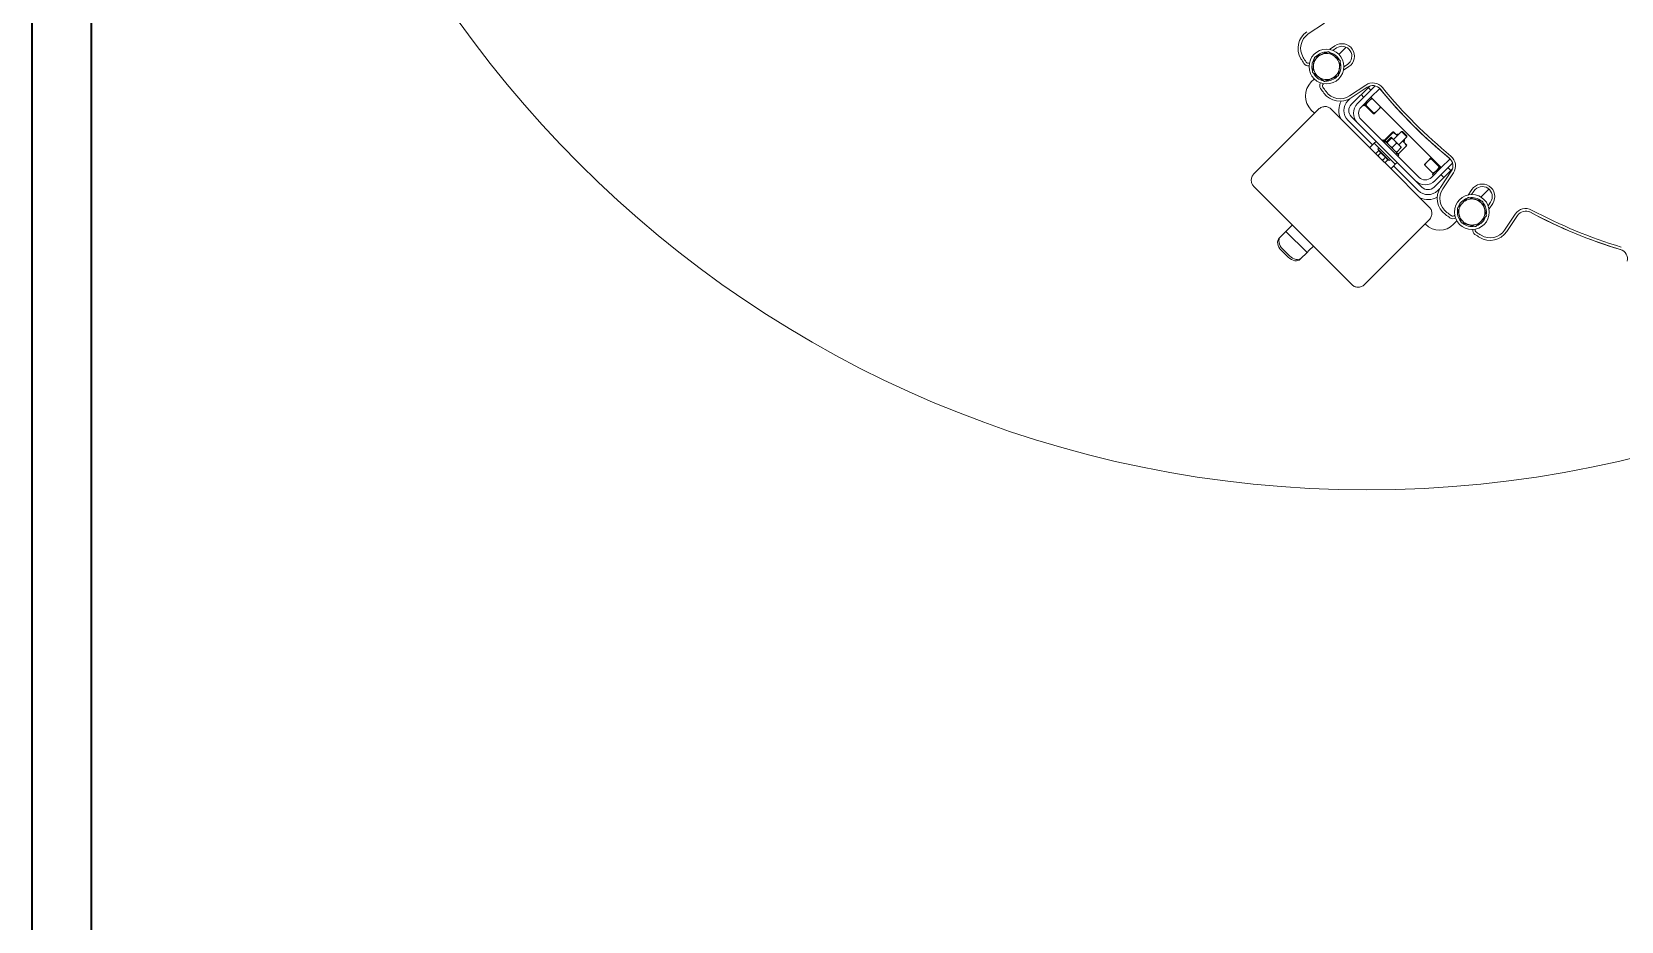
# Model space of a CAD drawing. Header units: inches. Extents: x 20 to 536, y 8 to 344.
# Drawn here: x 20 to 99.9, y 186.6 to 231.4 of the extents above; entities that cross this region are included whole.
import ezdxf

# ---------------------------------------------------------------- set-up
doc = ezdxf.new("R2010")
doc.units = ezdxf.units.IN
doc.header["$LTSCALE"] = 16
doc.header["$MEASUREMENT"] = 0
doc.layers.get('0').update_dxf_attribs({"lineweight": 25})
doc.layers.add('Border', color=7, linetype='Continuous', lineweight=35)
doc.layers.add('Visible', color=7, linetype='Continuous', lineweight=18)

# ---------------------------------------------------------------- blocks, each defined once
blk = doc.blocks.new('Borders 22x34_D')
at = {"layer": 'Border'}
for p, q in [((1.25, 21.5), (1.25, 0.5)), ((1.4375, 0.5), (1.4375, 21.3125))]:
    blk.add_line(p, q, dxfattribs=at)

msp = doc.modelspace()

# ---------------------------------------------------------------- linework, layer by layer
at = {"layer": 'Visible'}
for p, q in [((84.15223, 231.24322), (84.95782, 231.7815)), ((85.49054, 230.64611), (85.21699, 230.46333)), ((85.38137, 230.41682), (85.56276, 230.53802)), ((85.68675, 230.21488), (86.04875, 230.57688)), ((85.91701, 229.41568), (86.19055, 229.59846)), ((86.11833, 229.70655), (85.93694, 229.58535)), ((84.30117, 228.8293), (84.44937, 228.9775)), ((87.03565, 228.6718), (86.23006, 228.13352)), ((86.30228, 228.02543), (87.10787, 228.56371)), ((87.23669, 228.62527), (86.31643, 227.705)), ((87.51381, 228.63127), (86.62876, 227.74622)), ((87.15555, 228.54413), (87.29111, 228.40857)), ((87.29828, 228.06219), (87.73841, 228.50232)), ((86.25157, 227.9937), (86.13965, 227.88178)), ((86.802, 228.19058), (86.93756, 228.05502)), ((86.80554, 227.56944), (87.29828, 228.06219)), ((86.90137, 227.66528), (86.94591, 227.62073)), ((87.34283, 228.01765), (86.94591, 227.62073)), ((87.00159, 227.67641), (87.00122, 227.67503)), ((87.04625, 227.66139), (87.44313, 227.26451)), ((90.83382, 224.52666), (87.29828, 228.06219)), ((81.44928, 224.24526), (84.63126, 227.42724)), ((84.46014, 227.25612), (84.30117, 227.41509)), ((87.56379, 225.20182), (85.29011, 227.4755)), ((86.13965, 226.90597), (87.37829, 225.66733)), ((86.31643, 227.08275), (86.62876, 226.77041)), ((89.71882, 224.03391), (86.80554, 226.94719)), ((87.01835, 227.6335), (87.41523, 227.23662)), ((87.45814, 227.21985), (87.45676, 227.21948)), ((87.45814, 227.21985), (87.45902, 227.22073)), ((87.45902, 227.22073), (87.64653, 227.40824)), ((87.64653, 227.40824), (87.79938, 227.56109)), ((86.62876, 226.77041), (89.54204, 223.85713)), ((88.38675, 226.3085), (87.98987, 225.91162)), ((88.41361, 226.28164), (88.01673, 225.88475)), ((88.42921, 226.32572), (88.42793, 226.32606)), ((88.43002, 226.3249), (88.42921, 226.32572)), ((88.6168, 226.13813), (88.43002, 226.3249)), ((88.44001, 225.93355), (88.83787, 226.33141)), ((88.5865, 226.16843), (88.62719, 226.20912)), ((88.63069, 226.12423), (88.6168, 226.13813)), ((88.67138, 226.16492), (88.62719, 226.20912)), ((88.69196, 226.20912), (88.62719, 226.20912)), ((88.69196, 226.20912), (88.70377, 226.19731)), ((88.70518, 225.66839), (89.10304, 226.06625)), ((89.10304, 226.06625), (88.83787, 226.33141)), ((88.8921, 226.33141), (88.83787, 226.33141)), ((88.8921, 226.33141), (89.10304, 226.12047)), ((89.10304, 226.12047), (89.10304, 226.06625)), ((87.23829, 225.52732), (87.37122, 225.66026)), ((87.46315, 225.75218), (87.37122, 225.66026)), ((87.55507, 225.8441), (87.46315, 225.75218)), ((87.8167, 225.39863), (87.46315, 225.75218)), ((87.68994, 225.37689), (87.55353, 225.24049)), ((87.64982, 225.45237), (87.70639, 225.50894)), ((87.64982, 225.45237), (88.22399, 224.8782)), ((87.79749, 225.26934), (87.66108, 225.13294)), ((87.68994, 225.37689), (87.74371, 225.32312)), ((87.72053, 225.3463), (87.73821, 225.36398)), ((87.74371, 225.32312), (87.79749, 225.26934)), ((87.79749, 225.26934), (87.91213, 225.1547)), ((87.8167, 225.39863), (88.17025, 225.04507)), ((87.87243, 225.88029), (87.91697, 225.92484)), ((87.91697, 225.92484), (88.01963, 225.82218)), ((87.97265, 225.86916), (87.97231, 225.87044)), ((87.97509, 225.77764), (88.03166, 225.8342)), ((88.03166, 225.8342), (88.60583, 225.26003)), ((88.0755, 225.79036), (88.07476, 225.79239)), ((88.29827, 226.0402), (88.07951, 225.82144)), ((88.32809, 226.01039), (88.10933, 225.79163)), ((88.32935, 226.04422), (88.32732, 226.04495)), ((88.33073, 226.04284), (88.32935, 226.04422)), ((88.47402, 225.89955), (88.33073, 226.04284)), ((88.58486, 225.75361), (88.36611, 225.53485)), ((88.71589, 225.65767), (88.47402, 225.89955)), ((88.54926, 225.20347), (88.60583, 225.26003)), ((88.56199, 225.30387), (88.56402, 225.30314)), ((88.81183, 225.52665), (88.59307, 225.30789)), ((89.08013, 225.61513), (88.68324, 225.21824)), ((88.81584, 225.55773), (88.71589, 225.65767)), ((88.81584, 225.55773), (88.81658, 225.5557)), ((88.95005, 225.80487), (88.89586, 225.85907)), ((88.98074, 225.85556), (88.93655, 225.89976)), ((88.94005, 225.81487), (88.98074, 225.85556)), ((89.09734, 225.65758), (88.95005, 225.80487)), ((88.96893, 225.93214), (88.98074, 225.92034)), ((88.98074, 225.92034), (88.98074, 225.85556)), ((89.09734, 225.65758), (89.09769, 225.6563)), ((87.56638, 225.19215), (87.55529, 225.23354)), ((87.56638, 225.19215), (87.58956, 225.16897)), ((87.58956, 225.16897), (87.75798, 225.00055)), ((87.75798, 225.00055), (87.9335, 224.82503)), ((88.02677, 225.04005), (87.89037, 224.90365)), ((87.91213, 225.1547), (88.02677, 225.04005)), ((87.9335, 224.82503), (87.96377, 224.79475)), ((87.96377, 224.79475), (88.00517, 224.78366)), ((90.24712, 222.51848), (87.97344, 224.79216)), ((88.14852, 224.91831), (88.01211, 224.78191)), ((88.02677, 225.04005), (88.08765, 224.97918)), ((88.08765, 224.97918), (88.14852, 224.91831)), ((88.11792, 224.9489), (88.1356, 224.96658)), ((88.52381, 224.69152), (88.17025, 225.04507)), ((88.22399, 224.8782), (88.28056, 224.93476)), ((88.43188, 224.5996), (88.29895, 224.46666)), ((88.43188, 224.5996), (88.52381, 224.69152)), ((88.43895, 224.60667), (89.6776, 223.36802)), ((88.52381, 224.69152), (88.61573, 224.78344)), ((88.5938, 225.24801), (88.69646, 225.14535)), ((88.64078, 225.20103), (88.64207, 225.20068)), ((88.65192, 225.10081), (88.69646, 225.14535)), ((89.99173, 224.68677), (89.99139, 224.68549)), ((90.13902, 224.83406), (89.99173, 224.68677)), ((90.40583, 224.24743), (90.00895, 224.64431)), ((90.33272, 225.02776), (90.13902, 224.83406)), ((90.72565, 224.56725), (90.32877, 224.96413)), ((90.83382, 224.52666), (90.34107, 224.03391)), ((90.78928, 224.5712), (90.39261, 224.17454)), ((90.47663, 223.5448), (91.39689, 224.46507)), ((90.51785, 223.85713), (91.4029, 224.74219)), ((90.83382, 224.52666), (91.27395, 224.96679)), ((91.31601, 224.38418), (91.18045, 224.51974)), ((89.54204, 223.85713), (89.85437, 223.5448)), ((90.39261, 224.17454), (90.43715, 224.12999)), ((90.44829, 224.23021), (90.44701, 224.22987)), ((91.33534, 224.33625), (90.79706, 223.53066)), ((90.96245, 224.03063), (90.8269, 224.16618)), ((90.90515, 223.45843), (91.44343, 224.26402)), ((81.40102, 223.58641), (86.35804, 218.62939)), ((90.6534, 223.36802), (90.76532, 223.47994)), ((92.37009, 223.41893), (92.18731, 223.14538)), ((92.35698, 223.16532), (92.47818, 223.34671)), ((93.22622, 223.44251), (92.8243, 223.04059)), ((93.30965, 222.79114), (93.18845, 222.60975)), ((93.23496, 222.44536), (93.41774, 222.71891)), ((94.55312, 222.18619), (94.01485, 221.3806)), ((94.12294, 221.30838), (94.66121, 222.11397)), ((82.75326, 221.04229), (82.9765, 221.26554)), ((82.9765, 221.26554), (83.03035, 221.31938)), ((83.12227, 221.41131), (83.03035, 221.31938)), ((83.03035, 221.31938), (84.09101, 220.25872)), ((83.12227, 221.41131), (83.3492, 221.63823)), ((90.19887, 221.85963), (87.01689, 218.67765)), ((90.04288, 221.67338), (90.02775, 221.68851)), ((91.62367, 221.83996), (91.45709, 221.67338)), ((82.75326, 221.04229), (82.68826, 220.97729)), ((84.40986, 220.57757), (84.18293, 220.35065)), ((82.79181, 220.37374), (83.14536, 220.02019)), ((83.21036, 220.08519), (82.85681, 220.43874)), ((83.74892, 219.91663), (83.81392, 219.98163)), ((84.03716, 220.20488), (83.81392, 219.98163)), ((84.09101, 220.25872), (84.03716, 220.20488)), ((84.09101, 220.25872), (84.18293, 220.35065))]:
    msp.add_line(p, q, dxfattribs=at)
for centre, radius in [((87.09923, 264.32327), 56), ((85.06211, 229.60215), 0.875), ((92.37378, 222.29048), 0.875)]:
    msp.add_circle(centre, radius, dxfattribs=at)
for centre, radius, start, end in [((84.63557, 230.51984), 1, 123.75, 211.5763028), ((84.63557, 230.51984), 0.87, 123.75, 211.5763028), ((107.09707, 244.32544), 27.235, 211.5763028, 212.1649985), ((85.06211, 229.60215), 0.656, 112.5, 172.5), ((85.06211, 229.60215), 0.7295, 86.5591413, 138.4408587), ((85.06211, 229.60215), 0.656, 52.5, 112.5), ((85.06211, 229.60215), 0.7295, 26.5591413, 78.4408587), ((85.06211, 229.60215), 0.656, 352.5, 52.5), ((85.84055, 230.12229), 0.63, 303.75, 123.75), ((85.84055, 230.12229), 0.5, 303.75, 123.75), ((107.09707, 244.32544), 27.365, 211.5763028, 212.1649985), ((84.14372, 229.89052), 0.25, 212.1649985, 280.2335583), ((84.14372, 229.89052), 0.12, 212.1649985, 301.953578), ((85.06211, 229.60215), 0.7295, 146.5591413, 198.4408587), ((85.06211, 229.60215), 0.656, 172.5, 232.5), ((85.06211, 229.60215), 0.7295, 206.5591413, 258.4408587), ((85.06211, 229.60215), 0.656, 292.5, 352.5), ((85.06211, 229.60215), 0.7295, 326.5591413, 18.4408587), ((85.00828, 228.12219), 1, 135, 225), ((85.06211, 229.60215), 0.656, 232.5, 292.5), ((84.97707, 228.64332), 0.25, 147.2664417, 215.3350015), ((107.09707, 244.32544), 27.365, 215.3350015, 215.9236972), ((84.97707, 228.64332), 0.12, 125.546422, 215.3350015), ((107.09707, 244.32544), 27.235, 215.3350015, 215.9236972), ((85.06211, 229.60215), 0.7295, 266.5591413, 318.4408587), ((87.38566, 228.14797), 0.63, 39.3762709, 123.75), ((87.38566, 228.14797), 0.5, 39.3762709, 123.75), ((107.09707, 244.32544), 25.00122, 219.2970119, 230.7029881), ((107.09707, 244.32544), 25, 219.3762709, 230.6237291), ((107.09707, 244.32544), 24.87, 219.3762709, 230.6237291), ((85.74671, 228.8569), 1, 215.9236972, 303.75), ((85.74671, 228.8569), 0.87, 215.9236972, 303.75), ((86.62755, 227.39387), 0.94, 150.34607, 205.8531179), ((86.62755, 227.39387), 0.69, 135, 225), ((86.62755, 227.39387), 0.44, 135, 225), ((87.11666, 227.25832), 0.69, 135, 225), ((87.11666, 227.25832), 0.44, 135, 225), ((90.9196, 224.61403), 0.5, 326.25, 50.6237291), ((90.9196, 224.61403), 0.63, 326.25, 50.6237291), ((90.02994, 224.34504), 0.69, 225, 315), ((90.02994, 224.34504), 0.44, 225, 315), ((92.89391, 223.06892), 0.63, 326.25, 146.25), ((90.1655, 223.85593), 0.69, 225, 315), ((90.1655, 223.85593), 0.94, 244.1468821, 299.65393), ((90.1655, 223.85593), 0.44, 225, 315), ((91.62853, 222.97509), 1, 146.25, 234.0763028), ((91.62853, 222.97509), 0.87, 146.25, 234.0763028), ((92.37378, 222.29048), 0.7295, 109.0591413, 160.9408587), ((92.37378, 222.29048), 0.656, 75, 135), ((92.37378, 222.29048), 0.7295, 49.0591413, 100.9408587), ((92.89391, 223.06892), 0.5, 326.25, 146.25), ((92.37378, 222.29048), 0.656, 15, 75), ((107.09707, 244.32544), 27.365, 234.0763028, 234.6649985), ((107.09707, 244.32544), 27.235, 234.0763028, 234.6649985), ((91.41494, 222.20545), 0.12, 234.6649985, 324.453578), ((92.37378, 222.29048), 0.7295, 169.0591413, 220.9408587), ((92.37378, 222.29048), 0.656, 135, 195), ((92.37378, 222.29048), 0.656, 195, 255), ((92.37378, 222.29048), 0.656, 315, 15), ((92.37378, 222.29048), 0.7295, 349.0591413, 40.9408587), ((95.07695, 221.83618), 0.63, 61.8762709, 146.25), ((95.07695, 221.83618), 0.5, 61.8762709, 146.25), ((107.09707, 244.32544), 25.00122, 241.7970119, 253.2029881), ((107.09707, 244.32544), 25, 241.8762709, 253.1237291), ((107.09707, 244.32544), 24.87, 241.8762709, 253.1237291), ((90.74999, 222.38049), 1, 225, 315), ((91.41494, 222.20545), 0.25, 234.6649985, 302.7335583), ((92.37378, 222.29048), 0.7295, 229.0591413, 280.9408587), ((92.37378, 222.29048), 0.656, 255, 315), ((92.66215, 221.37209), 0.25, 169.7664417, 237.8350015), ((92.66215, 221.37209), 0.12, 148.046422, 237.8350015), ((107.09707, 244.32544), 27.235, 237.8350015, 238.4236972), ((92.37378, 222.29048), 0.7295, 289.0591413, 340.9408587), ((93.29147, 221.86395), 1, 238.4236972, 326.25), ((93.29147, 221.86395), 0.87, 238.4236972, 326.25), ((107.09707, 244.32544), 27.365, 237.8350015, 238.4236972), ((99.69427, 219.92363), 0.5, 348.75, 73.1237291)]:
    msp.add_arc(centre, radius, start, end, dxfattribs=at)
for centre, major_axis, start_param, end_param in [((83.04181, 220.62374), (-0.35355, 0.35355), 0, 1.57079633), ((83.10681, 220.68874), (-0.35355, 0.35355), 0, 1.57079633), ((83.39536, 220.27019), (0.35355, -0.35355), 4.71238898, 6.28318531), ((83.46036, 220.33519), (0.35355, -0.35355), 4.71238898, 6.28318531)]:
    msp.add_ellipse(centre, major_axis=major_axis, ratio=0.70710678, start_param=start_param, end_param=end_param, dxfattribs=at)
for points, weights in [([(84.41172, 229.68778), (84.43466, 229.86205), (84.46115, 230.06328)], [1, 1.0379548493, 1]), ([(84.46115, 230.06328), (84.64867, 230.14095), (84.81107, 230.20822)], [1, 1.0379548493, 1]), ([(84.81107, 230.20822), (84.97346, 230.27548), (85.16098, 230.35315)], [1, 1.0379548493, 1]), ([(85.16098, 230.35315), (85.322, 230.2296), (85.46145, 230.12259)], [1, 1.0379548493, 1]), ([(85.46145, 230.12259), (85.60091, 230.01559), (85.76193, 229.89203)], [1, 1.0379548493, 1]), ([(84.36228, 229.31227), (84.38878, 229.51351), (84.41172, 229.68778)], [1, 1.0379548493, 1]), ([(84.66276, 229.08171), (84.52331, 229.18872), (84.36228, 229.31227)], [1, 1.0379548493, 1]), ([(85.71249, 229.51653), (85.68955, 229.34226), (85.66306, 229.14102)], [1, 1.0379548493, 1]), ([(85.76193, 229.89203), (85.73544, 229.6908), (85.71249, 229.51653)], [1, 1.0379548493, 1]), ([(84.96323, 228.85115), (84.80221, 228.97471), (84.66276, 229.08171)], [1, 1.0379548493, 1]), ([(85.31315, 228.99609), (85.15075, 228.92882), (84.96323, 228.85115)], [1, 1.0379548493, 1]), ([(85.66306, 229.14102), (85.47554, 229.06335), (85.31315, 228.99609)], [1, 1.0379548493, 1]), ([(87.00246, 227.67729), (86.99599, 227.67081), (87.01835, 227.6335)], [1, 1.0379548493, 1]), ([(87.04625, 227.66139), (87.00893, 227.68376), (87.00246, 227.67729)], [1, 1.0379548493, 1]), ([(87.18998, 227.8648), (87.10942, 227.78425), (87.04625, 227.66139)], [1, 1.0379548493, 1]), ([(87.36632, 227.99415), (87.26201, 227.93684), (87.18998, 227.8648)], [1.00739093471, 1.03380583454, 1]), ([(87.41523, 227.23662), (87.45255, 227.21426), (87.45902, 227.22073)], [1, 1.0379548493, 1]), ([(87.44313, 227.26451), (87.56598, 227.32769), (87.64653, 227.40824)], [1, 1.0379548493, 1]), ([(87.45902, 227.22073), (87.46549, 227.2272), (87.44313, 227.26451)], [1, 1.0379548493, 1]), ([(87.64653, 227.40824), (87.71857, 227.48028), (87.77589, 227.58459)], [1, 1.03380583454, 1.00739093471]), ([(88.43002, 226.3249), (88.42379, 226.33114), (88.38675, 226.3085)], [1, 1.0379548493, 1]), ([(88.41361, 226.28164), (88.43625, 226.31867), (88.43002, 226.3249)], [1, 1.0379548493, 1]), ([(88.6168, 226.13813), (88.53635, 226.21858), (88.41361, 226.28164)], [1, 1.0379548493, 1]), ([(88.63049, 226.12403), (88.62374, 226.13118), (88.6168, 226.13813)], [1.00580482678, 1.00316660609, 1]), ([(87.98987, 225.91162), (87.96723, 225.87458), (87.97346, 225.86835)], [1, 1.0379548493, 1]), ([(87.97346, 225.86835), (87.9797, 225.86211), (88.01673, 225.88475)], [1, 1.0379548493, 1]), ([(88.01673, 225.88475), (88.03995, 225.83956), (88.0646, 225.80127)], [1, 1.01364870282, 1.01748115859]), ([(88.07951, 225.82144), (88.06996, 225.79591), (88.07687, 225.78899)], [1, 1.0379548493, 1]), ([(88.07687, 225.78899), (88.08379, 225.78207), (88.10933, 225.79163)], [1, 1.0379548493, 1]), ([(88.10933, 225.79163), (88.16058, 225.70528), (88.22017, 225.64569)], [1, 1.0379548493, 1]), ([(88.22017, 225.64569), (88.27976, 225.58611), (88.36611, 225.53485)], [1, 1.0379548493, 1]), ([(88.33073, 226.04284), (88.32381, 226.04976), (88.29827, 226.0402)], [1, 1.0379548493, 1]), ([(88.32809, 226.01039), (88.33764, 226.03592), (88.33073, 226.04284)], [1, 1.0379548493, 1]), ([(88.47402, 225.89955), (88.41444, 225.95913), (88.32809, 226.01039)], [1, 1.0379548493, 1]), ([(88.36611, 225.53485), (88.40937, 225.45649), (88.46204, 225.40382)], [1, 1.0379548493, 1]), ([(88.46204, 225.40382), (88.51471, 225.35116), (88.59307, 225.30789)], [1, 1.0379548493, 1]), ([(88.58486, 225.75361), (88.53361, 225.83996), (88.47402, 225.89955)], [1, 1.0379548493, 1]), ([(88.59307, 225.30789), (88.57231, 225.30012), (88.56402, 225.30314)], [1, 1.03063826681, 1.01181231967]), ([(88.71589, 225.65767), (88.66322, 225.71034), (88.58486, 225.75361)], [1, 1.0379548493, 1]), ([(88.60484, 225.26102), (88.6407, 225.23881), (88.68324, 225.21824)], [1.01748115859, 1.01364870282, 1]), ([(88.81183, 225.52665), (88.76856, 225.60501), (88.71589, 225.65767)], [1, 1.0379548493, 1]), ([(88.81658, 225.5557), (88.8196, 225.54741), (88.81183, 225.52665)], [1.01181231967, 1.03063826681, 1]), ([(88.95005, 225.80487), (88.92321, 225.83172), (88.8922, 225.85541)], [1, 1.01340278579, 1.0173398685]), ([(89.08013, 225.61513), (89.02427, 225.73066), (88.95005, 225.80487)], [1, 1.0379548493, 1]), ([(89.09769, 225.6563), (89.1, 225.64765), (89.08013, 225.61513)], [1.00835685167, 1.03317429485, 1]), ([(87.55353, 225.24049), (87.56461, 225.19392), (87.58956, 225.16897)], [1, 1.0379548493, 1]), ([(87.58956, 225.16897), (87.61452, 225.14401), (87.66108, 225.13294)], [1, 1.0379548493, 1]), ([(87.66108, 225.13294), (87.70477, 225.05375), (87.75798, 225.00055)], [1, 1.0379548493, 1]), ([(87.75798, 225.00055), (87.81119, 224.94734), (87.89037, 224.90365)], [1, 1.0379548493, 1]), ([(87.89037, 224.90365), (87.90525, 224.85328), (87.9335, 224.82503)], [1, 1.0379548493, 1]), ([(87.9335, 224.82503), (87.96175, 224.79678), (88.01211, 224.78191)], [1, 1.0379548493, 1]), ([(88.01211, 224.78191), (88.00857, 224.78275), (88.00517, 224.78366)], [1, 1.00279395951, 1.00517657713]), ([(88.68324, 225.21824), (88.65072, 225.19836), (88.64207, 225.20068)], [1, 1.03317429485, 1.00835685167]), ([(90.00895, 224.64431), (89.98907, 224.67683), (89.99139, 224.68549)], [1, 1.03317429485, 1.00835685167]), ([(90.13902, 224.83406), (90.06481, 224.75985), (90.00895, 224.64431)], [1, 1.0379548493, 1]), ([(90.32877, 224.96413), (90.21324, 224.90828), (90.13902, 224.83406)], [1, 1.0379548493, 1]), ([(90.35254, 225.00794), (90.3405, 224.98697), (90.32877, 224.96413)], [1.01122654658, 1.00684928775, 1]), ([(90.59558, 224.3775), (90.66979, 224.45172), (90.72565, 224.56725)], [1, 1.0379548493, 1]), ([(90.72565, 224.56725), (90.74848, 224.57898), (90.76946, 224.59102)], [1, 1.00684928775, 1.01122654658]), ([(90.40583, 224.24743), (90.52136, 224.30329), (90.59558, 224.3775)], [1, 1.0379548493, 1]), ([(90.44701, 224.22987), (90.43835, 224.22755), (90.40583, 224.24743)], [1.00835685167, 1.03317429485, 1]), ([(91.90991, 222.75434), (92.03421, 222.87863), (92.17773, 223.02215)], [1, 1.0379548493, 1]), ([(92.17773, 223.02215), (92.37378, 222.96962), (92.54356, 222.92413)], [1, 1.0379548493, 1]), ([(92.54356, 222.92413), (92.71335, 222.87863), (92.9094, 222.8261)], [1, 1.0379548493, 1]), ([(91.6421, 222.48653), (91.78562, 222.63005), (91.90991, 222.75434)], [1, 1.0379548493, 1]), ([(91.74013, 222.1207), (91.69464, 222.29048), (91.6421, 222.48653)], [1, 1.0379548493, 1]), ([(91.83815, 221.75486), (91.78562, 221.95091), (91.74013, 222.1207)], [1, 1.0379548493, 1]), ([(93.10545, 222.09443), (92.96193, 221.95091), (92.83764, 221.82662)], [1, 1.0379548493, 1]), ([(92.9094, 222.8261), (92.96193, 222.63005), (93.00742, 222.46027)], [1, 1.0379548493, 1]), ([(93.00742, 222.46027), (93.05292, 222.29048), (93.10545, 222.09443)], [1, 1.0379548493, 1]), ([(92.20399, 221.65683), (92.03421, 221.70233), (91.83815, 221.75486)], [1, 1.0379548493, 1]), ([(92.56983, 221.55881), (92.37378, 221.61134), (92.20399, 221.65683)], [1, 1.0379548493, 1]), ([(92.83764, 221.82662), (92.71335, 221.70233), (92.56983, 221.55881)], [1, 1.0379548493, 1])]:
    msp.add_rational_spline(points, weights, degree=2, dxfattribs=at)
for points, knots in [([(84.63126, 227.42724), (84.67565, 227.47164), (84.73049, 227.5115), (84.8482, 227.56801), (84.91109, 227.58463), (85.02766, 227.59368), (85.0891, 227.58667), (85.20077, 227.54714), (85.25102, 227.51459), (85.29011, 227.4755)], [7.66569537, 7.66569537, 7.66569537, 7.66569537, 8.14410219, 8.14410219, 8.62250901, 8.62250901, 9.10136342, 9.10136342, 9.58021783, 9.58021783, 9.58021783, 9.58021783]), ([(81.40102, 223.58641), (81.36193, 223.6255), (81.32938, 223.67575), (81.28985, 223.78742), (81.28284, 223.84886), (81.29189, 223.96543), (81.30851, 224.02832), (81.36502, 224.14603), (81.40488, 224.20087), (81.44928, 224.24526)], [5.7511729, 5.7511729, 5.7511729, 5.7511729, 6.23002731, 6.23002731, 6.70888172, 6.70888172, 7.18728854, 7.18728854, 7.66569537, 7.66569537, 7.66569537, 7.66569537]), ([(90.24712, 222.51848), (90.28621, 222.47939), (90.31876, 222.42914), (90.3583, 222.31747), (90.3653, 222.25603), (90.35626, 222.13946), (90.33963, 222.07658), (90.28313, 221.95887), (90.24326, 221.90402), (90.19887, 221.85963)], [1.91832521, 1.91832521, 1.91832521, 1.91832521, 2.39717963, 2.39717963, 2.87603404, 2.87603404, 3.35444086, 3.35444086, 3.83284768, 3.83284768, 3.83284768, 3.83284768]), ([(87.01689, 218.67765), (86.97249, 218.63326), (86.91765, 218.59339), (86.79994, 218.53688), (86.73705, 218.52026), (86.62049, 218.51122), (86.55905, 218.51822), (86.44738, 218.55776), (86.39713, 218.59031), (86.35804, 218.62939)], [3.83284768, 3.83284768, 3.83284768, 3.83284768, 4.3112545, 4.3112545, 4.78966133, 4.78966133, 5.26851574, 5.26851574, 5.74737015, 5.74737015, 5.74737015, 5.74737015])]:
    msp.add_open_spline(points, degree=3, knots=knots, dxfattribs=at)

# ---------------------------------------------------------------- block references
at = {"xscale": 16, "yscale": 16, "zscale": 16}
msp.add_blockref('Borders 22x34_D', (0, 0), dxfattribs=at)

doc.saveas('drawing.dxf')
